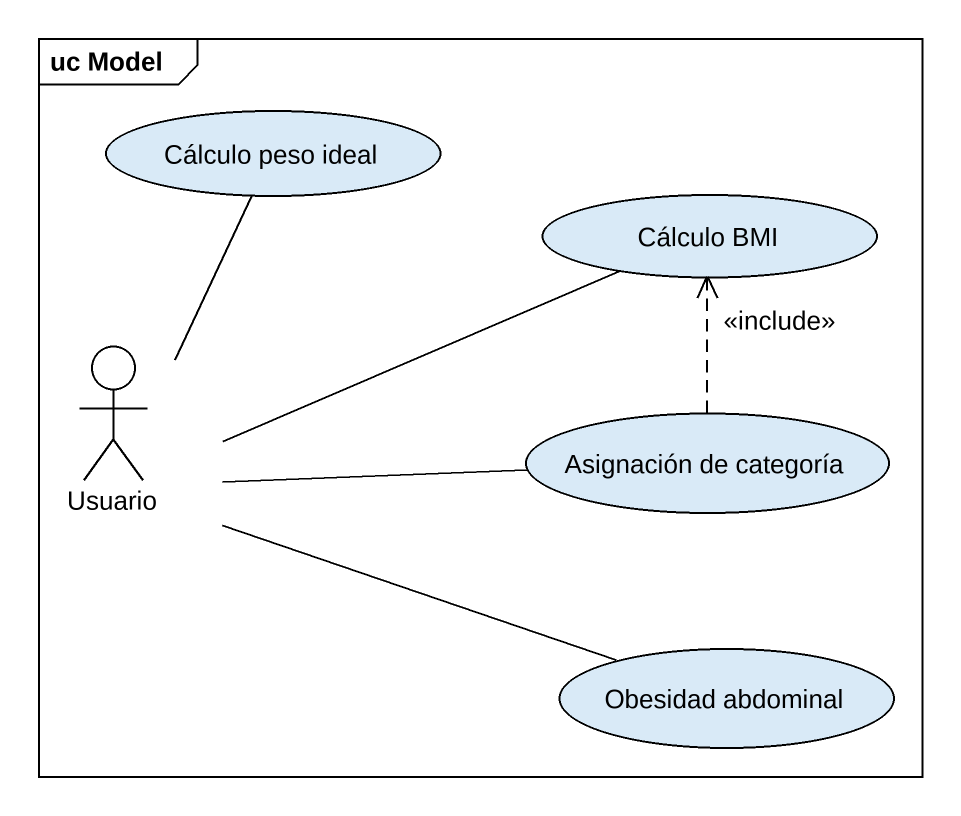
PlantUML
@startuml
mainframe uc Model
usecase "Cálculo peso ideal" as Cálculo_peso_ideal
usecase "Cálculo BMI" as Cálculo_BMI
actor Usuario
usecase "Asignación de categoría" as Asignación_de_categoría
usecase "Obesidad abdominal" as Obesidad_abdominal
Cálculo_peso_ideal -- Usuario
Cálculo_BMI -left- Usuario
Asignación_de_categoría .up.> Cálculo_BMI : <<include>>
Asignación_de_categoría -left- Usuario
Obesidad_abdominal -left- Usuario
@enduml
